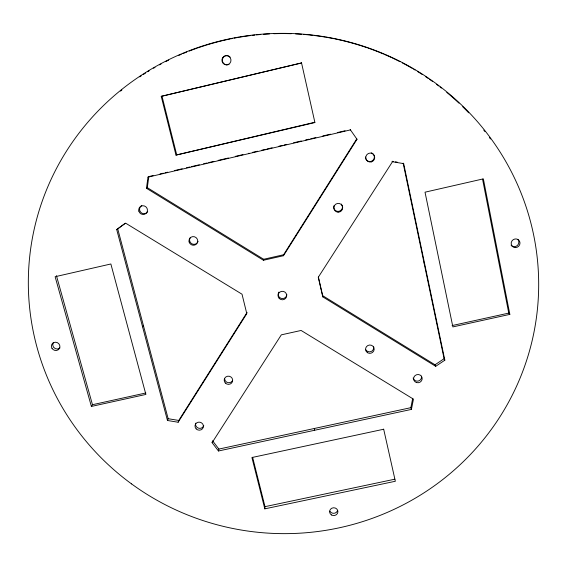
<?xml version="1.0" encoding="UTF-8"?>
<svg xmlns="http://www.w3.org/2000/svg" width="567" height="567" viewBox="0 0 567 567"><rect width="100%" height="100%" fill="white"/><g stroke="black" fill="none" stroke-linecap="round" stroke-linejoin="round"><path stroke-width="0.85" d="M383.661 429.141L395.348 481.255L264.81 508.847L265.002 506.657L252.613 457.271M283.486 255.717L283.592 254.746L356.721 138.915L357.012 139.284L283.486 255.717L263.442 260.267L146.456 188.272L148.001 177.138L148.83 176.571L147.292 187.649L146.456 188.272M218.458 450.992L218.89 449.071L212.568 440.765L212.108 442.657L218.458 450.992L411.408 409.409L410.855 407.673L412.719 398.303M411.408 409.409L413.456 399.14L301.105 330.462L281.317 334.849L212.108 442.657M263.442 260.267L263.648 259.268L283.592 254.746M125.165 223.32L116.71 229.578L167.471 420.487L178.13 422.238L178.761 420.445L247.084 312.389M167.471 420.487L168.158 418.708L117.695 228.742M142.565 326.812L143.394 325.486M91.386 406.433L145.882 394.441L110.863 263.981L55.127 276.717L91.386 406.433L92.471 404.718L145.832 392.974M178.13 422.238L246.794 313.657L242.024 294.209L125.59 223.143L116.71 229.578M403.683 163.629L392.47 161.751L318.271 277.27L322.786 296.867L435.704 366.317L444.833 360.194L403.683 163.629L403.137 163.126L444.096 358.698L444.833 360.194M248.658 153.65L248.956 153.203M318.392 277.036L322.68 295.683L435.017 364.794L444.096 358.698M161.234 96.355L301.545 62.944L161.234 96.355L175.983 155.103L314.848 122.266M175.983 155.103L314.912 122.55L301.545 62.944M149.688 176.372L153.111 175.572M159.958 173.97L163.381 173.176M165.089 172.772L167.655 172.177M174.501 170.575L182.205 168.782M186.486 167.782L189.91 166.981M191.618 166.585L199.322 164.784M203.596 163.785L207.019 162.991M208.734 162.587L213.865 161.389M218.146 160.39L228.416 157.995M235.262 156.4L242.967 154.6M252.386 152.403L257.531 151.198M261.826 150.198L265.257 149.397M266.972 149.001L272.125 147.796M278.985 146.194L282.423 145.393M284.138 144.989L286.711 144.394M293.578 142.792L301.297 140.985M305.592 139.985L309.022 139.184M310.737 138.787L315.89 137.583M322.751 135.981L330.476 134.181M337.344 132.579L345.062 130.771M148.001 177.138L350.47 129.893L350.215 129.574L357.012 139.284M452.097 325.571L508.762 313.104L509.839 314.38L452.877 326.911L425.023 192.185L483.353 178.86L509.839 314.38M218.89 449.071L410.855 407.673M383.682 429.24L251.925 457.526L264.81 508.847M265.002 506.657L394.88 479.186M168.158 418.708L178.761 420.445M393.704 161.545L391.988 161.262L392.47 161.751M395.419 161.836L397.134 162.119M147.292 187.649L263.648 259.268M424.003 262.755L424.648 263.775M435.017 364.794L435.704 366.317M56.424 275.64L92.471 404.718M162.006 96.22L176.67 154.649M482.552 179.144L508.762 313.104M322.68 295.683L322.786 296.867M314.359 428.482L314.416 430.31M147.696 211.682A4.423 4.302 42.4 0 1 140.822 212.342A4.423 4.302 42.4 0 1 141.771 205.523M371.257 152.814A4.486 4.416 -51.7 0 1 374.227 158.002A4.486 4.416 -51.7 0 1 369.287 161.51A4.486 4.416 -51.7 0 1 365.453 156.931M286.81 294.521A4.316 4.224 5.3 0 1 281.239 298.398A4.316 4.224 5.3 0 1 278.829 292.118M229.033 64.34A4.621 4.501 78.4 0 1 223.122 62.788A4.621 4.501 78.4 0 1 224.057 56.636A4.621 4.501 78.4 0 1 230.131 57.118M232.442 380.854A4.245 4.082 11.6 0 1 224.582 378.515M421.487 376.141A4.281 4.097 -13.4 0 1 418.17 381.052A4.281 4.097 -13.4 0 1 413.123 377.962M203.766 425.548A4.21 4.004 13 0 1 198.578 428.184A4.21 4.004 13 0 1 195.7 423.166M337.556 510.626A4.146 3.891 -0.7 0 1 329.93 511.271M373.71 346.82A4.288 4.146 -9.7 0 1 365.708 349.676M120.551 91.11A253.888 248.835 5.3 0 1 121.877 90.033M139.744 76.871A253.888 248.835 5.3 0 1 141.169 75.928M143.316 74.518A253.888 248.835 5.3 0 1 145.478 73.136M147.661 71.775A253.888 248.835 5.3 0 1 149.121 70.875M153.544 68.246A253.888 248.835 5.3 0 1 155.032 67.388M159.533 64.872A253.888 248.835 5.3 0 1 161.042 64.057M165.614 61.661A253.888 248.835 5.3 0 1 168.69 60.116M178.839 55.375A253.888 248.835 5.3 0 1 181.213 54.347M182.801 53.667A253.888 248.835 5.3 0 1 186.791 52.029M189.201 51.08A253.888 248.835 5.3 0 1 197.309 48.082M198.124 47.798A253.888 248.835 5.3 0 1 205.523 45.353M206.353 45.098A253.888 248.835 5.3 0 1 222.229 40.732M223.072 40.533A253.888 248.835 5.3 0 1 229.855 39.017M230.705 38.847A253.888 248.835 5.3 0 1 232.406 38.499M234.107 38.166A253.888 248.835 5.3 0 1 239.239 37.238M240.096 37.096A253.888 248.835 5.3 0 1 250.423 35.586M252.152 35.374A253.888 248.835 5.3 0 1 254.746 35.083M256.475 34.899A253.888 248.835 5.3 0 1 260.806 34.495M263.414 34.289A253.888 248.835 5.3 0 1 269.495 33.907M273.847 33.722A253.888 248.835 5.3 0 1 291.275 33.715M295.627 33.892A253.888 248.835 5.3 0 1 301.722 34.275M303.458 34.41A253.888 248.835 5.3 0 1 308.668 34.878M309.532 34.97A253.888 248.835 5.3 0 1 312.998 35.352M314.728 35.565A253.888 248.835 5.3 0 1 325.082 37.068M325.94 37.209A253.888 248.835 5.3 0 1 334.509 38.811M335.359 38.988A253.888 248.835 5.3 0 1 342.163 40.498M343.014 40.704A253.888 248.835 5.3 0 1 367.232 47.77M368.054 48.053A253.888 248.835 5.3 0 1 383.455 54M384.249 54.34A253.888 248.835 5.3 0 1 391.386 57.515M392.173 57.877A253.888 248.835 5.3 0 1 399.962 61.683M402.272 62.873A253.888 248.835 5.3 0 1 406.851 65.325M407.609 65.744A253.888 248.835 5.3 0 1 412.131 68.295M413.619 69.174A253.888 248.835 5.3 0 1 415.108 70.053M417.326 71.392A253.888 248.835 5.3 0 1 422.45 74.61M425.335 76.495A253.888 248.835 5.3 0 1 428.198 78.423M429.623 79.401A253.888 248.835 5.3 0 1 432.444 81.386M436.618 84.426A253.888 248.835 5.3 0 1 438.681 85.978M440.049 87.027A253.888 248.835 5.3 0 1 441.409 88.083M446.768 92.393A253.888 248.835 5.3 0 1 458.987 103.166M462.693 106.724A253.888 248.835 5.3 0 1 468.696 112.812M483.8 130.162A253.888 248.835 5.3 0 1 484.849 131.494M489.463 137.59A253.888 248.835 5.3 0 1 490.462 138.958M517.799 239.387A4.458 4.267 -34.4 0 1 517.324 245.511A4.458 4.267 -34.4 0 1 511.122 245.291M59.953 347.975A4.302 4.068 29.9 0 1 53.227 342.752M341.327 204.063A4.408 4.366 -28.7 0 1 339.038 211.307A4.408 4.366 -28.7 0 1 333.885 205.764M198.103 241.301A4.373 4.281 32.6 0 1 192.192 243.952A4.373 4.281 32.6 0 1 190.186 237.743M131.572 483.92A255.221 250.097 5.3 0 0 537.02 312.92A255.221 250.097 5.3 0 0 181.908 53.674A255.221 250.097 5.3 0 0 131.572 483.92M51.98 348.301A4.323 4.089 29.8 0 0 59.365 348.577A4.323 4.089 29.8 0 0 55.609 342.22A4.323 4.089 29.8 0 0 51.98 348.301M138.83 211.087A4.451 4.323 42.3 0 0 146.166 213.312A4.451 4.323 42.3 0 0 144.252 205.92A4.451 4.323 42.3 0 0 138.83 211.087M371.194 161.914A4.515 4.444 -51.6 0 0 373.568 154.486A4.515 4.444 -51.6 0 0 365.998 156.237A4.515 4.444 -51.6 0 0 371.194 161.914M279.212 298.426A4.338 4.245 5.3 0 0 286.533 296.789A4.338 4.245 5.3 0 0 281.402 291.395A4.338 4.245 5.3 0 0 279.212 298.426M222.583 57.763A4.642 4.522 78.4 0 0 226.353 64.851A4.642 4.522 78.4 0 0 230.422 58.025A4.642 4.522 78.4 0 0 222.583 57.763M338.074 212.164A4.43 4.387 -28.4 0 0 342.192 205.708A4.43 4.387 -28.4 0 0 334.544 205.438A4.43 4.387 -28.4 0 0 338.074 212.164M189.095 241.896A4.401 4.302 32.5 0 0 196.38 244.101A4.401 4.302 32.5 0 0 194.545 236.786A4.401 4.302 32.5 0 0 189.095 241.896M515.24 247.602A4.486 4.288 -34.3 0 0 519.57 241.216A4.486 4.288 -34.3 0 0 511.937 240.94A4.486 4.288 -34.3 0 0 515.24 247.602M367.529 352.709A4.309 4.16 -9.6 0 0 374.17 349.343A4.309 4.16 -9.6 0 0 367.905 345.494A4.309 4.16 -9.6 0 0 367.529 352.709M225.354 383.051A4.267 4.104 11.6 0 0 232.52 381.478A4.267 4.104 11.6 0 0 227.431 376.254A4.267 4.104 11.6 0 0 225.354 383.051M416.547 382.576A4.302 4.111 -13.3 0 0 422.103 377.728A4.302 4.111 -13.3 0 0 415.051 375.609A4.302 4.111 -13.3 0 0 416.547 382.576M196.168 428.893A4.231 4.019 13 0 0 203.262 427.362A4.231 4.019 13 0 0 198.188 422.231A4.231 4.019 13 0 0 196.168 428.893M331.518 514.971A4.167 3.905 -0.7 0 0 337.918 511.838A4.167 3.905 -0.7 0 0 331.83 508.209A4.167 3.905 -0.7 0 0 331.518 514.971"/></g></svg>
